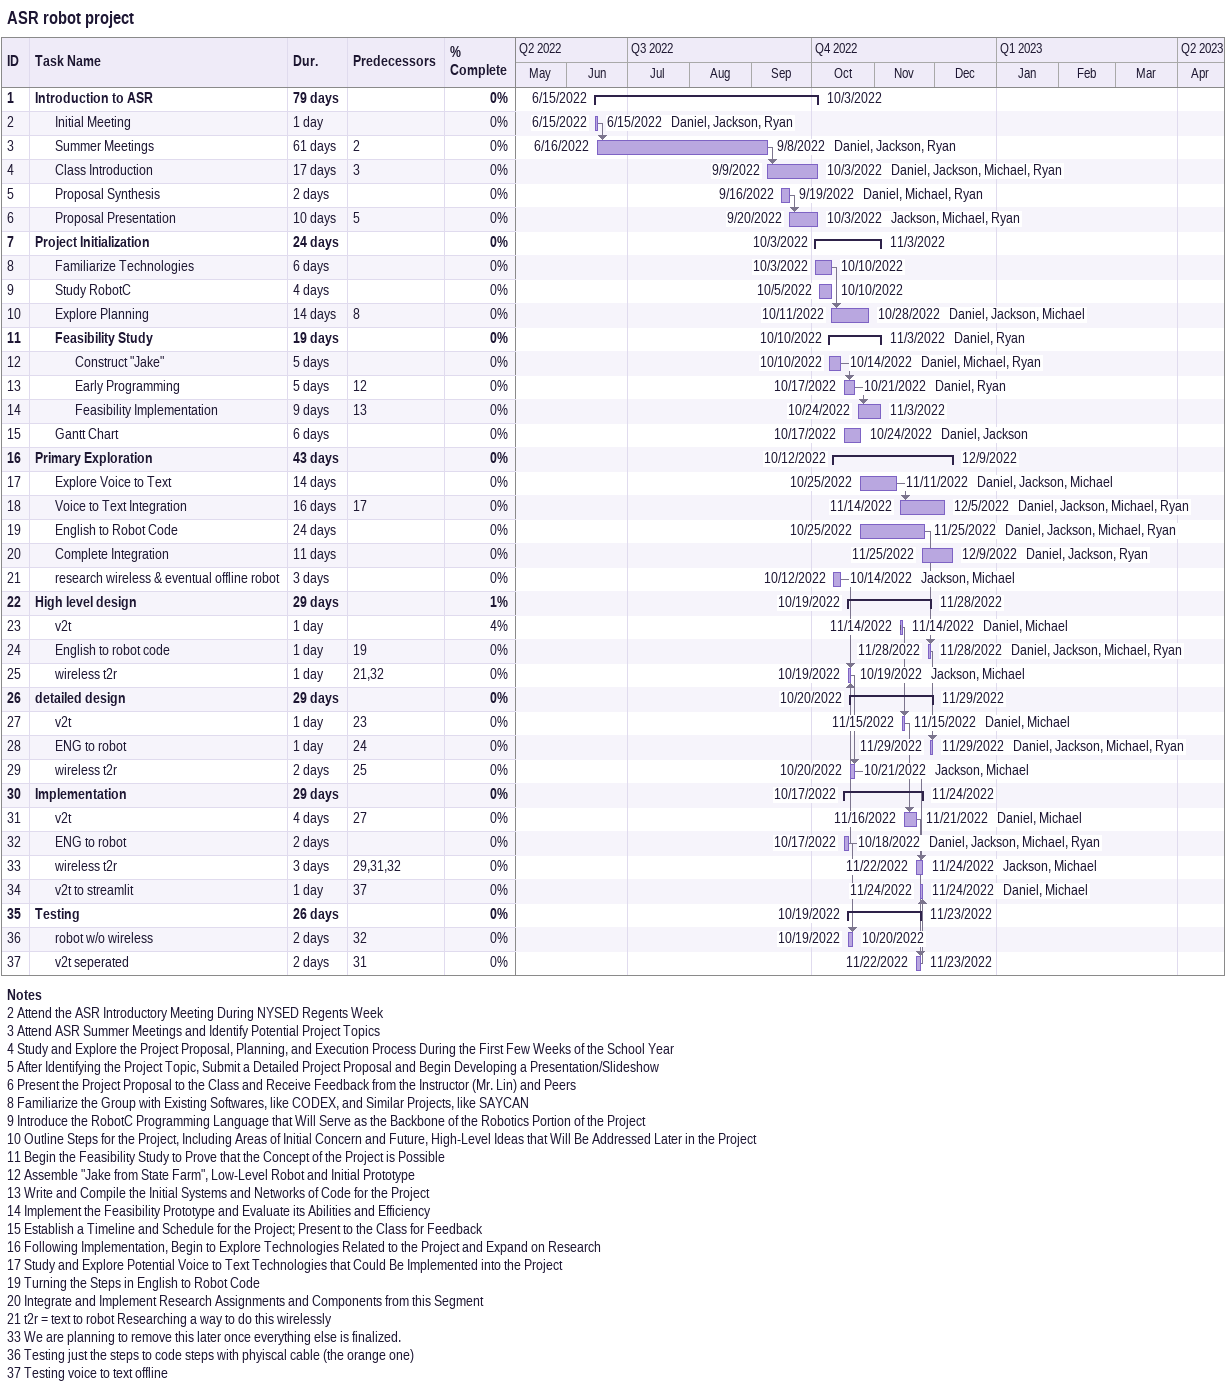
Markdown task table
ASR robot project

| ID | Level | Task | Duration | Start | Finish | Predecessors | Resources | % complete |
|---|---|---|---|---|---|---|---|---|
| 1 | 1 | **Introduction to ASR** | 79d | 2022-06-15 | 2022-10-03 |  |  | 0 |
| 2 | 2 | Initial Meeting | 1d | 2022-06-15 | 2022-06-15 |  | Daniel, Jackson, Ryan | 0 |
| 3 | 2 | Summer Meetings | 61d | 2022-06-16 | 2022-09-08 | 2 | Daniel, Jackson, Ryan | 0 |
| 4 | 2 | Class Introduction | 17d | 2022-09-09 | 2022-10-03 | 3 | Daniel, Jackson, Michael, Ryan | 0 |
| 5 | 2 | Proposal Synthesis | 2d | 2022-09-16 | 2022-09-19 |  | Daniel, Michael, Ryan | 0 |
| 6 | 2 | Proposal Presentation | 10d | 2022-09-20 | 2022-10-03 | 5 | Jackson, Michael, Ryan | 0 |
| 7 | 1 | **Project Initialization** | 24d | 2022-10-03 | 2022-11-03 |  |  | 0 |
| 8 | 2 | Familiarize Technologies | 6d | 2022-10-03 | 2022-10-10 |  |  | 0 |
| 9 | 2 | Study RobotC | 4d | 2022-10-05 | 2022-10-10 |  |  | 0 |
| 10 | 2 | Explore Planning | 14d | 2022-10-11 | 2022-10-28 | 8 | Daniel, Jackson, Michael | 0 |
| 11 | 2 | **Feasibility Study** | 19d | 2022-10-10 | 2022-11-03 |  | Daniel, Ryan | 0 |
| 12 | 3 | Construct "Jake" | 5d | 2022-10-10 | 2022-10-14 |  | Daniel, Michael, Ryan | 0 |
| 13 | 3 | Early Programming | 5d | 2022-10-17 | 2022-10-21 | 12 | Daniel, Ryan | 0 |
| 14 | 3 | Feasibility Implementation | 9d | 2022-10-24 | 2022-11-03 | 13 |  | 0 |
| 15 | 2 | Gantt Chart | 6d | 2022-10-17 | 2022-10-24 |  | Daniel, Jackson | 0 |
| 16 | 1 | **Primary Exploration** | 43d | 2022-10-12 | 2022-12-09 |  |  | 0 |
| 17 | 2 | Explore Voice to Text | 14d | 2022-10-25 | 2022-11-11 |  | Daniel, Jackson, Michael | 0 |
| 18 | 2 | Voice to Text Integration | 16d | 2022-11-14 | 2022-12-05 | 17 | Daniel, Jackson, Michael, Ryan | 0 |
| 19 | 2 | English to Robot Code | 24d | 2022-10-25 | 2022-11-25 |  | Daniel, Jackson, Michael, Ryan | 0 |
| 20 | 2 | Complete Integration | 11d | 2022-11-25 | 2022-12-09 |  | Daniel, Jackson, Ryan | 0 |
| 21 | 2 | research wireless & eventual offline robot | 3d | 2022-10-12 | 2022-10-14 |  | Jackson, Michael | 0 |
| 22 | 1 | **High level design** | 29d | 2022-10-19 | 2022-11-28 |  |  | 1 |
| 23 | 2 | v2t | 1d | 2022-11-14 | 2022-11-14 |  | Daniel, Michael | 4 |
| 24 | 2 | English to robot code | 1d | 2022-11-28 | 2022-11-28 | 19 | Daniel, Jackson, Michael, Ryan | 0 |
| 25 | 2 | wireless t2r | 1d | 2022-10-19 | 2022-10-19 | 21, 32 | Jackson, Michael | 0 |
| 26 | 1 | **detailed design** | 29d | 2022-10-20 | 2022-11-29 |  |  | 0 |
| 27 | 2 | v2t | 1d | 2022-11-15 | 2022-11-15 | 23 | Daniel, Michael | 0 |
| 28 | 2 | ENG to robot | 1d | 2022-11-29 | 2022-11-29 | 24 | Daniel, Jackson, Michael, Ryan | 0 |
| 29 | 2 | wireless t2r | 2d | 2022-10-20 | 2022-10-21 | 25 | Jackson, Michael | 0 |
| 30 | 1 | **Implementation** | 29d | 2022-10-17 | 2022-11-24 |  |  | 0 |
| 31 | 2 | v2t | 4d | 2022-11-16 | 2022-11-21 | 27 | Daniel, Michael | 0 |
| 32 | 2 | ENG to robot | 2d | 2022-10-17 | 2022-10-18 |  | Daniel, Jackson, Michael, Ryan | 0 |
| 33 | 2 | wireless t2r | 3d | 2022-11-22 | 2022-11-24 | 29, 31, 32 | Jackson, Michael | 0 |
| 34 | 2 | v2t to streamlit | 1d | 2022-11-24 | 2022-11-24 | 37 | Daniel, Michael | 0 |
| 35 | 1 | **Testing** | 26d | 2022-10-19 | 2022-11-23 |  |  | 0 |
| 36 | 2 | robot w/o wireless | 2d | 2022-10-19 | 2022-10-20 | 32 |  | 0 |
| 37 | 2 | v2t seperated | 2d | 2022-11-22 | 2022-11-23 | 31 |  | 0 |

Notes
- 2: Attend the ASR Introductory Meeting During NYSED Regents Week
- 3: Attend ASR Summer Meetings and Identify Potential Project Topics
- 4: Study and Explore the Project Proposal, Planning, and Execution Process During the First Few Weeks of the School Year
- 5: After Identifying the Project Topic, Submit a Detailed Project Proposal and Begin Developing a Presentation/Slideshow
- 6: Present the Project Proposal to the Class and Receive Feedback from the Instructor (Mr. Lin) and Peers
- 8: Familiarize the Group with Existing Softwares, like CODEX, and Similar Projects, like SAYCAN
- 9: Introduce the RobotC Programming Language that Will Serve as the Backbone of the Robotics Portion of the Project
- 10: Outline Steps for the Project, Including Areas of Initial Concern and Future, High-Level Ideas that Will Be Addressed Later in the Project
- 11: Begin the Feasibility Study to Prove that the Concept of the Project is Possible
- 12: Assemble "Jake from State Farm", Low-Level Robot and Initial Prototype
- 13: Write and Compile the Initial Systems and Networks of Code for the Project
- 14: Implement the Feasibility Prototype and Evaluate its Abilities and Efficiency
- 15: Establish a Timeline and Schedule for the Project; Present to the Class for Feedback
- 16: Following Implementation, Begin to Explore Technologies Related to the Project and Expand on Research
- 17: Study and Explore Potential Voice to Text Technologies that Could Be Implemented into the Project
- 19: Turning the Steps in English to Robot Code
- 20: Integrate and Implement Research Assignments and Components from this Segment
- 21: t2r = text to robot Researching a way to do this wirelessly
- 33: We are planning to remove this later once everything else is finalized.
- 36: Testing just the steps to code steps with phyiscal cable (the orange one)
- 37: Testing voice to text offline
